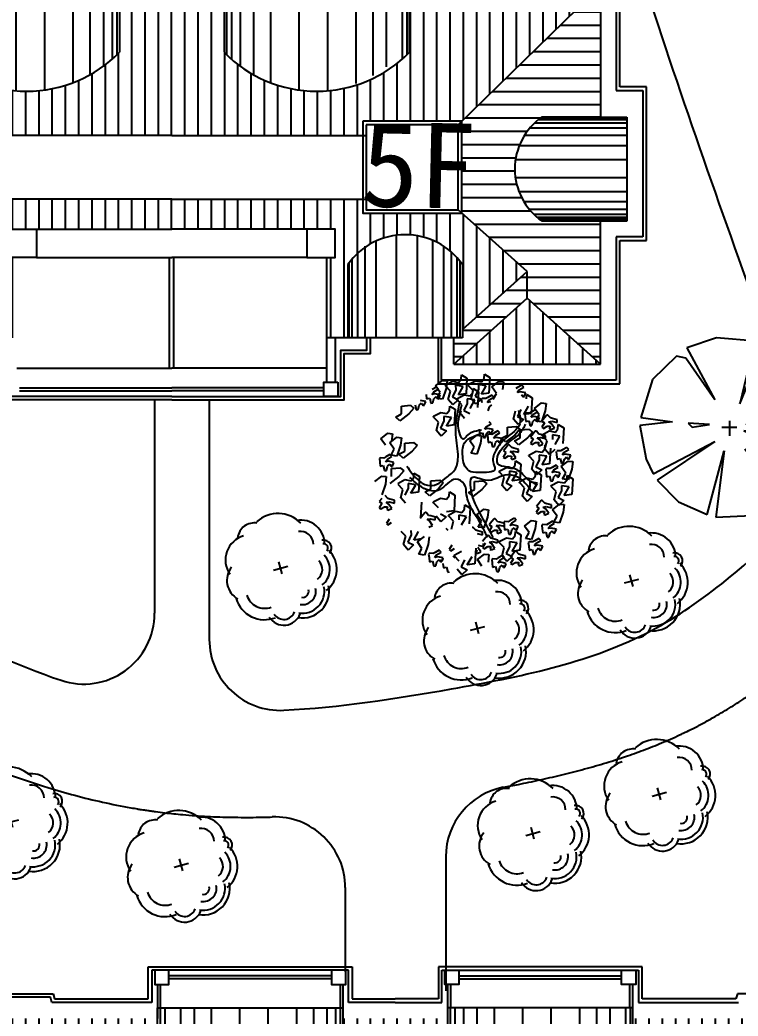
# Model space of a CAD drawing. Extents: x 225694 to 1397201, y -46174 to 794826.
# Drawn here: x 491085 to 511389, y 343608 to 371770 of the extents above; entities that cross this region are included whole.
import ezdxf
from ezdxf.enums import TextEntityAlignment as Align

# ---------------------------------------------------------------- set-up
doc = ezdxf.new("R2010")
doc.units = 0
doc.header["$LTSCALE"] = 0.5
doc.header["$MEASUREMENT"] = 0
for name, color, linetype in [('08-树', 73, 'Continuous'), ('KJ', 8, 'Continuous'), ('ZJ', 7, 'Continuous'), ('屋顶', 135, 'Continuous'), ('树', 124, 'Continuous'), ('路', 40, 'Continuous')]:
    doc.layers.add(name, color=color, linetype=linetype)
doc.styles.get("Standard").update_dxf_attribs({"font": 'rs.shx', "bigfont": 'hztxt.shx'})
doc.styles.add('等线体', font='')
doc.styles.get('等线体').set_extended_font_data('黑体')

# ---------------------------------------------------------------- blocks, each defined once
blk = doc.blocks.new('棕榈')
at = {"layer": '树', "color": 64, "linetype": 'Continuous'}
for p, q in [((-172, 1067), (-553, 940)), ((336, 1025), (-172, 1067)), ((-553, 940), (-196, 270)), ((360, 916), (336, 1025)), ((426, 996), (360, 916)), ((717, 842), (426, 996)), ((-688, 831), (-995, 530)), ((-566, 808), (-688, 831)), ((-196, 270), (-566, 808)), ((127, 220), (373, 813)), ((270, 808), (127, 220)), ((373, 813), (270, 808)), ((953, 551), (717, 842)), ((-995, 530), (-1146, 45)), ((715, 357), (953, 551)), ((1056, 402), (209, -50)), ((1170, 85), (1056, 402)), ((209, -50), (863, 371)), ((863, 371), (715, 357)), ((-1146, 45), (-738, -11)), ((0, -192), (0, 0)), ((1159, -278), (1170, 85)), ((-738, -11), (-1159, -58)), ((-1159, -58), (-1080, -495)), ((-537, -32), (-487, -82)), ((-265, -48), (-537, -32)), ((-487, -82), (-265, -48)), ((88, -84), (-103, -84)), ((177, -127), (611, -294)), ((625, -185), (177, -127)), ((611, -294), (625, -185)), ((-990, -683), (-193, -267)), ((-193, -267), (-937, -763)), ((633, -1004), (193, -363)), ((193, -363), (770, -961)), ((863, -297), (1159, -278)), ((1130, -424), (863, -297)), ((-1080, -495), (-990, -683)), ((-294, -1205), (-73, -388)), ((-73, -388), (-180, -1239)), ((1003, -707), (1130, -424)), ((-937, -763), (-662, -1041)), ((770, -961), (1003, -707)), ((627, -1072), (590, -1004)), ((590, -1004), (633, -1004)), ((-662, -1041), (-294, -1205)), ((275, -1218), (627, -1072)), ((-180, -1239), (275, -1218))]:
    blk.add_line(p, q, dxfattribs=at)
blk = doc.blocks.new('桂花')
at = {"layer": '08-树', "linetype": 'ByBlock'}
for p, q in [((0, 0), (-316, 0)), ((-149, -187), (-149, 195))]:
    blk.add_line(p, q, dxfattribs=at)
for centre, radius, start, end in [((-367, 1210), 204, 31.9374, 177.2865), ((-367, 1210), 110, 31.9374, 177.2865), ((79, 732), 688, 22.6842, 120.5814), ((-612, 656), 626, 75.2533, 173.8893), ((79, 732), 509, 22.6842, 120.5814), ((79, 732), 314, 22.6842, 120.5814), ((574, 395), 687, 335.0514, 87.0482), ((-743, 93), 815, 118.8409, 207.9925), ((-612, 656), 332, 75.2533, 173.8893), ((574, 395), 565, 335.0514, 87.0482), ((574, 395), 158, 335.0514, 87.0482), ((574, 395), 344, 335.0514, 87.0482), ((868, -183), 294, 286.7742, 55.2785), ((868, -183), 443, 286.7742, 55.2785), ((-1031, -465), 437, 155.3763, 247.6372), ((287, -545), 475, 271.8981, 6.291), ((287, -545), 769, 271.8981, 6.291), ((-552, -692), 652, 181.4394, 289.2262), ((-59, -897), 543, 216.0983, 316.3439)]:
    blk.add_arc(centre, radius, start, end, dxfattribs=at)
blk = doc.blocks.new('GUIHUA')
at = {"layer": '树', "linetype": 'ByBlock', "xscale": 1.0944, "yscale": 1.0944, "zscale": 1.0944}
blk.add_blockref('桂花', (169, -8), dxfattribs=at)
blk = doc.blocks.new('银杏')
at = {"layer": '树', "color": 60}
for p, q in [((-621, 2729), (-503, 2841)), ((-503, 2841), (-123, 2715)), ((64, 2824), (2, 2789)), ((104, 2693), (64, 2824)), ((222, 2835), (161, 2710)), ((305, 2774), (222, 2835)), ((352, 2733), (392, 2843)), ((392, 2843), (574, 2770)), ((-1267, 2458), (-1227, 2569)), ((-1227, 2569), (-1046, 2496)), ((-839, 2577), (-927, 2533)), ((-811, 2624), (-839, 2577)), ((-750, 2732), (-811, 2624)), ((-754, 2511), (-746, 2592)), ((-694, 2563), (-754, 2511)), ((-681, 2712), (-750, 2732)), ((-746, 2592), (-681, 2712)), ((-562, 2609), (-694, 2563)), ((-520, 2694), (-621, 2729)), ((-547, 2507), (-562, 2609)), ((-523, 2463), (-456, 2607)), ((-456, 2607), (-520, 2694)), ((-325, 2695), (-404, 2514)), ((-145, 2520), (-325, 2695)), ((2, 2789), (35, 2670)), ((48, 2617), (18, 2524)), ((35, 2670), (48, 2617)), ((155, 2630), (104, 2693)), ((161, 2710), (155, 2630)), ((236, 2721), (305, 2744)), ((275, 2651), (236, 2721)), ((371, 2597), (275, 2651)), ((305, 2744), (305, 2774)), ((442, 2524), (352, 2733)), ((365, 2548), (371, 2597)), ((633, 2591), (442, 2524)), ((574, 2770), (816, 2609)), ((756, 2473), (633, 2591)), ((701, 2616), (819, 2727)), ((802, 2581), (701, 2616)), ((816, 2609), (756, 2473)), ((866, 2494), (802, 2581)), ((819, 2727), (1199, 2602)), ((997, 2582), (918, 2401)), ((1177, 2407), (997, 2582)), ((1199, 2602), (1177, 2407)), ((-1177, 2249), (-1267, 2458)), ((-987, 2316), (-1177, 2249)), ((-1046, 2496), (-803, 2334)), ((-863, 2199), (-987, 2316)), ((-921, 2308), (-982, 2182)), ((-927, 2533), (-934, 2507)), ((-934, 2507), (-880, 2436)), ((-838, 2247), (-921, 2308)), ((-880, 2436), (-816, 2348)), ((-803, 2334), (-863, 2199)), ((-816, 2348), (-756, 2400)), ((-756, 2400), (-664, 2305)), ((-664, 2305), (-626, 2335)), ((-655, 2441), (-633, 2518)), ((-626, 2335), (-655, 2441)), ((-633, 2518), (-568, 2485)), ((-568, 2485), (-547, 2507)), ((-476, 2260), (-523, 2463)), ((-425, 2341), (-486, 2234)), ((-294, 2345), (-444, 2262)), ((-356, 2322), (-425, 2341)), ((-421, 2201), (-356, 2322)), ((-404, 2514), (-290, 2485)), ((-103, 2237), (-294, 2345)), ((66, 2316), (-103, 2237)), ((-88, 2380), (292, 2255)), ((-25, 2480), (66, 2316)), ((31, 2500), (120, 2488)), ((120, 2488), (227, 2471)), ((227, 2471), (232, 2551)), ((232, 2551), (365, 2548)), ((434, 2445), (372, 2410)), ((372, 2410), (405, 2291)), ((474, 2314), (434, 2445)), ((525, 2251), (474, 2314)), ((531, 2330), (525, 2251)), ((592, 2456), (531, 2330)), ((675, 2395), (592, 2456)), ((606, 2342), (675, 2364)), ((645, 2271), (606, 2342)), ((675, 2364), (675, 2395)), ((799, 2350), (866, 2494)), ((846, 2147), (799, 2350)), ((918, 2401), (1032, 2372)), ((1032, 2372), (1185, 2243)), ((1185, 2243), (1297, 2367)), ((1297, 2367), (1388, 2203)), ((1361, 2233), (1402, 2343)), ((1402, 2343), (1583, 2270)), ((-1622, 2132), (-1683, 2006)), ((-1539, 2071), (-1622, 2132)), ((-1574, 2147), (-1456, 2259)), ((-1473, 2112), (-1574, 2147)), ((-1539, 2040), (-1539, 2071)), ((-1456, 2259), (-1076, 2134)), ((-1098, 1938), (-1277, 2114)), ((-1078, 2297), (-1141, 2262)), ((-1141, 2262), (-1107, 2143)), ((-1094, 2089), (-1124, 1996)), ((-1107, 2143), (-1094, 2089)), ((-1076, 2134), (-1098, 1938)), ((-1039, 2166), (-1078, 2297)), ((-987, 2103), (-1039, 2166)), ((-982, 2182), (-987, 2103)), ((-906, 2194), (-837, 2216)), ((-867, 2123), (-906, 2194)), ((-772, 2069), (-867, 2123)), ((-837, 2216), (-838, 2247)), ((-777, 2020), (-772, 2069)), ((-601, 2142), (-609, 2116)), ((-609, 2116), (-555, 2045)), ((-514, 2186), (-601, 2142)), ((-486, 2234), (-514, 2186)), ((-444, 2262), (-476, 2260)), ((-429, 2120), (-421, 2201)), ((-369, 2172), (-429, 2120)), ((-237, 2218), (-369, 2172)), ((-330, 2050), (-308, 2127)), ((-300, 1944), (-330, 2050)), ((-308, 2127), (-243, 2094)), ((-243, 2094), (-222, 2116)), ((-222, 2116), (-237, 2218)), ((-105, 2233), (-206, 2268)), ((-108, 2002), (-41, 2146)), ((-41, 2146), (-105, 2233)), ((90, 2235), (11, 2053)), ((11, 2053), (125, 2025)), ((270, 2059), (90, 2235)), ((292, 2255), (270, 2059)), ((418, 2237), (388, 2144)), ((388, 2144), (401, 2121)), ((401, 2121), (489, 2109)), ((405, 2291), (418, 2237)), ((489, 2109), (597, 2092)), ((597, 2092), (602, 2171)), ((602, 2171), (735, 2169)), ((740, 2217), (645, 2271)), ((735, 2169), (740, 2217)), ((878, 2149), (846, 2147)), ((1028, 2232), (878, 2149)), ((1219, 2124), (1028, 2232)), ((1388, 2203), (1219, 2124)), ((1451, 2024), (1361, 2233)), ((1642, 2091), (1451, 2024)), ((1583, 2270), (1825, 2109)), ((1766, 1974), (1642, 2091)), ((1825, 2109), (1766, 1974)), ((-1608, 2018), (-1539, 2040)), ((-1242, 1904), (-1089, 1775)), ((-1124, 1996), (-1111, 1973)), ((-1111, 1973), (-1023, 1961)), ((-1089, 1775), (-978, 1898)), ((-1023, 1961), (-915, 1944)), ((-978, 1898), (-887, 1735)), ((-915, 1944), (-910, 2023)), ((-910, 2023), (-777, 2020)), ((-742, 1749), (-700, 1973)), ((-700, 1973), (-606, 2042)), ((-606, 2042), (-495, 1881)), ((-555, 2045), (-491, 1957)), ((-495, 1881), (-383, 1612)), ((-491, 1957), (-431, 2010)), ((-431, 2010), (-339, 1914)), ((-339, 1914), (-300, 1944)), ((-61, 1799), (-108, 2002)), ((-29, 1801), (-61, 1799)), ((121, 1885), (-29, 1801)), ((312, 1777), (121, 1885)), ((125, 2025), (278, 1896)), ((278, 1896), (390, 2019)), ((481, 1856), (312, 1777)), ((390, 2019), (481, 1856)), ((394, 1857), (512, 1969)), ((495, 1822), (394, 1857)), ((559, 1735), (495, 1822)), ((512, 1969), (892, 1844)), ((690, 1824), (611, 1642)), ((870, 1648), (690, 1824)), ((892, 1844), (870, 1648)), ((1151, 1827), (1144, 1802)), ((1144, 1802), (1198, 1731)), ((1238, 1872), (1151, 1827)), ((1267, 1919), (1238, 1872)), ((1327, 2027), (1267, 1919)), ((1323, 1806), (1332, 1887)), ((1383, 1858), (1323, 1806)), ((1396, 2007), (1327, 2027)), ((1332, 1887), (1396, 2007)), ((1515, 1904), (1383, 1858)), ((1423, 1736), (1445, 1813)), ((1445, 1813), (1510, 1780)), ((1510, 1780), (1531, 1802)), ((1531, 1802), (1515, 1904)), ((1799, 1979), (1737, 1944)), ((1737, 1944), (1770, 1825)), ((1770, 1825), (1783, 1772)), ((1839, 1848), (1799, 1979)), ((1890, 1785), (1839, 1848)), ((1896, 1865), (1890, 1785)), ((2010, 1806), (1971, 1876)), ((-1056, 1656), (-1247, 1764)), ((-887, 1735), (-1056, 1656)), ((-895, 1451), (-854, 1675)), ((-854, 1675), (-759, 1744)), ((-759, 1744), (-649, 1583)), ((-546, 1699), (-742, 1749)), ((-649, 1583), (-537, 1314)), ((-508, 1533), (-546, 1699)), ((-383, 1612), (-508, 1533)), ((-267, 1578), (-328, 1471)), ((-199, 1559), (-267, 1578)), ((-263, 1438), (-199, 1559)), ((-4, 1424), (114, 1536)), ((114, 1536), (495, 1411)), ((492, 1591), (559, 1735)), ((539, 1388), (492, 1591)), ((611, 1642), (725, 1614)), ((725, 1614), (879, 1485)), ((879, 1485), (990, 1608)), ((990, 1608), (1081, 1444)), ((1198, 1731), (1262, 1643)), ((1262, 1643), (1322, 1695)), ((1322, 1695), (1413, 1600)), ((1413, 1600), (1452, 1630)), ((1452, 1630), (1423, 1736)), ((1584, 1431), (1625, 1541)), ((1625, 1541), (1806, 1469)), ((1783, 1772), (1753, 1679)), ((1753, 1679), (1766, 1655)), ((1766, 1655), (1855, 1643)), ((1855, 1643), (1962, 1626)), ((1962, 1626), (1967, 1706)), ((-699, 1401), (-895, 1451)), ((-661, 1235), (-699, 1401)), ((-537, 1314), (-661, 1235)), ((-444, 1379), (-451, 1353)), ((-451, 1353), (-397, 1282)), ((-357, 1423), (-444, 1379)), ((-397, 1282), (-333, 1194)), ((-328, 1471), (-357, 1423)), ((-271, 1357), (-263, 1438)), ((-212, 1409), (-271, 1357)), ((-80, 1455), (-212, 1409)), ((-172, 1287), (-150, 1364)), ((-143, 1181), (-172, 1287)), ((-150, 1364), (-85, 1332)), ((-85, 1332), (-64, 1353)), ((-64, 1353), (-80, 1455)), ((98, 1389), (-4, 1424)), ((95, 1158), (162, 1302)), ((162, 1302), (98, 1389)), ((293, 1390), (214, 1209)), ((472, 1215), (293, 1390)), ((495, 1411), (472, 1215)), ((571, 1390), (539, 1388)), ((721, 1474), (571, 1390)), ((912, 1366), (721, 1474)), ((1081, 1444), (912, 1366)), ((1674, 1222), (1584, 1431)), ((1865, 1289), (1674, 1222)), ((1806, 1469), (2048, 1307)), ((1989, 1172), (1865, 1289)), ((2048, 1307), (1989, 1172)), ((2135, 1527), (2072, 1493)), ((2072, 1493), (2106, 1374)), ((2119, 1320), (2089, 1227)), ((2106, 1374), (2119, 1320)), ((2175, 1397), (2135, 1527)), ((2226, 1333), (2175, 1397)), ((-1088, 1069), (-1150, 1034)), ((-1048, 938), (-1088, 1069)), ((-930, 1080), (-991, 954)), ((-847, 1019), (-930, 1080)), ((-803, 1227), (-866, 1192)), ((-866, 1192), (-833, 1073)), ((-833, 1073), (-819, 1019)), ((-764, 1096), (-803, 1227)), ((-712, 1033), (-764, 1096)), ((-707, 1112), (-712, 1033)), ((-646, 1238), (-707, 1112)), ((-563, 1177), (-646, 1238)), ((-631, 1124), (-563, 1146)), ((-592, 1053), (-631, 1124)), ((-497, 999), (-592, 1053)), ((-563, 1146), (-563, 1177)), ((-333, 1194), (-273, 1247)), ((-273, 1247), (-181, 1151)), ((-181, 1151), (-143, 1181)), ((142, 955), (95, 1158)), ((324, 1041), (173, 957)), ((214, 1209), (328, 1180)), ((514, 933), (324, 1041)), ((328, 1180), (481, 1052)), ((481, 1052), (593, 1175)), ((593, 1175), (684, 1011)), ((1472, 1054), (1409, 1019)), ((1511, 923), (1472, 1054)), ((1629, 1065), (1568, 939)), ((1712, 1004), (1629, 1065)), ((1743, 958), (1861, 1070)), ((2089, 1227), (2102, 1203)), ((2102, 1203), (2190, 1191)), ((2190, 1191), (2298, 1175)), ((2298, 1175), (2303, 1254)), ((-997, 875), (-1048, 938)), ((-991, 954), (-997, 875)), ((-925, 716), (-920, 796)), ((-920, 796), (-787, 793)), ((-916, 966), (-847, 989)), ((-877, 895), (-916, 966)), ((-782, 841), (-877, 895)), ((-819, 1019), (-849, 926)), ((-849, 926), (-837, 903)), ((-847, 989), (-847, 1019)), ((-837, 903), (-748, 891)), ((-787, 793), (-782, 841)), ((-748, 891), (-641, 874)), ((-641, 874), (-635, 953)), ((-635, 953), (-503, 951)), ((-503, 951), (-497, 999)), ((173, 957), (142, 955)), ((684, 1011), (514, 933)), ((1409, 1019), (1442, 900)), ((1456, 846), (1425, 753)), ((1442, 900), (1456, 846)), ((1563, 860), (1511, 923)), ((1568, 939), (1563, 860)), ((1634, 701), (1639, 781)), ((1639, 781), (1772, 778)), ((1643, 951), (1712, 974)), ((1682, 880), (1643, 951)), ((1778, 826), (1682, 880)), ((1712, 974), (1712, 1004)), ((1844, 923), (1743, 958)), ((1772, 778), (1778, 826)), ((1909, 836), (1844, 923)), ((-895, 637), (-854, 748)), ((-805, 428), (-895, 637)), ((-854, 748), (-673, 675)), ((-673, 675), (-430, 513)), ((-430, 513), (-490, 378)), ((278, 496), (373, 566)), ((373, 566), (483, 404)), ((1298, 538), (1291, 513)), ((1385, 583), (1298, 538)), ((1414, 630), (1385, 583)), ((1474, 738), (1414, 630)), ((1425, 753), (1438, 730)), ((1438, 730), (1527, 718)), ((1543, 718), (1474, 738)), ((1479, 598), (1543, 718)), ((1527, 718), (1634, 701)), ((-614, 495), (-805, 428)), ((-490, 378), (-614, 495)), ((237, 272), (278, 496)), ((433, 222), (237, 272)), ((483, 404), (596, 135)), ((986, 324), (1026, 434)), ((471, 56), (433, 222)), ((596, 135), (471, 56))]:
    blk.add_line(p, q, dxfattribs=at)
at = {"layer": '树'}
for p, q in [((-1779, 2121), (-1842, 2086)), ((-1842, 2086), (-1809, 1967)), ((-1740, 1990), (-1779, 2121)), ((-1809, 1967), (-1796, 1913)), ((-1688, 1927), (-1740, 1990)), ((-1683, 2006), (-1688, 1927)), ((1957, 1990), (1896, 1865)), ((2040, 1929), (1957, 1990)), ((1971, 1876), (2040, 1899)), ((2105, 1752), (2010, 1806)), ((2040, 1899), (2040, 1929)), ((-2083, 1544), (-2043, 1655)), ((-1993, 1335), (-2083, 1544)), ((-2043, 1655), (-1862, 1582)), ((1967, 1706), (2100, 1703)), ((2100, 1703), (2105, 1752)), ((2292, 1538), (2231, 1413)), ((2375, 1477), (2292, 1538)), ((-2357, 1231), (-2239, 1343)), ((-2239, 1343), (-1859, 1218)), ((-1803, 1402), (-1993, 1335)), ((-1679, 1285), (-1803, 1402)), ((-1728, 1313), (-1791, 1278)), ((-1688, 1182), (-1728, 1313)), ((2231, 1413), (2226, 1333)), ((2307, 1424), (2376, 1447)), ((2346, 1354), (2307, 1424)), ((2441, 1300), (2346, 1354)), ((2376, 1447), (2375, 1477)), ((2436, 1251), (2441, 1300)), ((-2256, 1196), (-2357, 1231)), ((-2259, 965), (-2192, 1109)), ((-2192, 1109), (-2256, 1196)), ((-2061, 1197), (-2140, 1016)), ((-1881, 1022), (-2061, 1197)), ((-1859, 1218), (-1881, 1022)), ((-1791, 1278), (-1757, 1159)), ((-1744, 1105), (-1774, 1012)), ((-1757, 1159), (-1744, 1105)), ((-1637, 1119), (-1688, 1182)), ((-1632, 1198), (-1637, 1119)), ((-1517, 1139), (-1556, 1210)), ((-1422, 1085), (-1517, 1139)), ((1861, 1070), (2241, 945)), ((2303, 1254), (2436, 1251)), ((2418, 1049), (2357, 941)), ((2487, 1029), (2418, 1049)), ((2422, 909), (2487, 1029)), ((-2494, 659), (-2376, 771)), ((-2376, 771), (-1995, 646)), ((-2212, 762), (-2259, 965)), ((-2030, 848), (-2180, 764)), ((-2140, 1016), (-2026, 987)), ((-2080, 857), (-1962, 968)), ((-1979, 821), (-2080, 857)), ((-1839, 740), (-2030, 848)), ((-2026, 987), (-1873, 859)), ((-1915, 735), (-1979, 821)), ((-1962, 968), (-1582, 843)), ((-1873, 859), (-1761, 982)), ((-1784, 823), (-1863, 641)), ((-1670, 818), (-1839, 740)), ((-1604, 647), (-1784, 823)), ((-1774, 1012), (-1761, 989)), ((-1761, 989), (-1673, 977)), ((-1761, 982), (-1670, 818)), ((1841, 692), (1909, 836)), ((2040, 924), (1960, 743)), ((2219, 749), (2040, 924)), ((2241, 945), (2219, 749)), ((2242, 849), (2234, 823)), ((2234, 823), (2288, 752)), ((2329, 894), (2242, 849)), ((2357, 941), (2329, 894)), ((2414, 827), (2422, 909)), ((2474, 880), (2414, 827)), ((2606, 925), (2474, 880)), ((2513, 757), (2535, 834)), ((2535, 834), (2600, 802)), ((2600, 802), (2621, 824)), ((2621, 824), (2606, 925)), ((-2392, 624), (-2494, 659)), ((-2328, 537), (-2392, 624)), ((-2197, 626), (-2276, 444)), ((-2180, 764), (-2212, 762)), ((-2018, 450), (-2197, 626)), ((-1995, 646), (-2018, 450)), ((-1982, 590), (-1915, 735)), ((-1935, 388), (-1982, 590)), ((-1863, 641), (-1749, 613)), ((-1749, 613), (-1596, 484)), ((-1596, 484), (-1484, 607)), ((-1032, 733), (-925, 716)), ((1291, 513), (1345, 441)), ((1471, 517), (1479, 598)), ((1530, 569), (1471, 517)), ((1662, 614), (1530, 569)), ((1570, 446), (1592, 524)), ((1592, 524), (1657, 491)), ((1657, 491), (1678, 513)), ((1678, 513), (1662, 614)), ((1888, 489), (1841, 692)), ((2070, 575), (1920, 491)), ((1960, 743), (2075, 715)), ((2261, 467), (2070, 575)), ((2075, 715), (2228, 586)), ((2228, 586), (2339, 709)), ((2430, 545), (2261, 467)), ((2288, 752), (2352, 665)), ((2339, 709), (2430, 545)), ((2352, 665), (2412, 717)), ((2412, 717), (2504, 621)), ((2475, 519), (2414, 394)), ((2558, 458), (2475, 519)), ((2504, 621), (2542, 652)), ((2542, 652), (2513, 757)), ((-2276, 444), (-2162, 416)), ((-1976, 168), (-2166, 276)), ((-2162, 416), (-2009, 287)), ((-2009, 287), (-1897, 410)), ((-1903, 390), (-1935, 388)), ((-1753, 473), (-1903, 390)), ((-1897, 410), (-1806, 246)), ((-1801, 161), (-1683, 273)), ((-1562, 365), (-1753, 473)), ((-1683, 273), (-1302, 148)), ((-1393, 444), (-1562, 365)), ((1075, 115), (986, 324)), ((1026, 434), (1207, 361)), ((1207, 361), (1450, 200)), ((1345, 441), (1409, 354)), ((1409, 354), (1469, 406)), ((1469, 406), (1560, 310)), ((1560, 310), (1599, 341)), ((1599, 341), (1570, 446)), ((1663, 263), (1656, 237)), ((1751, 307), (1663, 263)), ((1779, 354), (1751, 307)), ((1840, 462), (1779, 354)), ((1836, 241), (1844, 322)), ((1896, 293), (1836, 241)), ((1909, 442), (1840, 462)), ((1844, 322), (1909, 442)), ((1920, 491), (1888, 489)), ((2028, 339), (1896, 293)), ((2043, 237), (2028, 339)), ((2318, 508), (2255, 474)), ((2255, 474), (2288, 355)), ((2302, 301), (2271, 208)), ((2288, 355), (2302, 301)), ((2357, 378), (2318, 508)), ((2409, 314), (2357, 378)), ((2414, 394), (2409, 314)), ((2490, 405), (2558, 428)), ((2529, 335), (2490, 405)), ((2624, 281), (2529, 335)), ((2558, 428), (2558, 458)), ((2618, 232), (2624, 281)), ((-1806, 246), (-1976, 168)), ((-1700, 126), (-1801, 161)), ((-1703, -105), (-1635, 39)), ((-1635, 39), (-1700, 126)), ((-1504, 128), (-1584, -54)), ((-1325, -48), (-1504, 128)), ((-1302, 148), (-1325, -48)), ((1266, 182), (1075, 115)), ((1390, 65), (1266, 182)), ((1450, 200), (1390, 65)), ((1481, 30), (1453, -18)), ((1542, 137), (1481, 30)), ((1611, 118), (1542, 137)), ((1546, -3), (1611, 118)), ((1656, 237), (1710, 166)), ((1710, 166), (1774, 78)), ((1834, 130), (1926, 35)), ((1904, 68), (1835, 87)), ((1839, -53), (1904, 68)), ((1926, 35), (1964, 65)), ((1935, 171), (1957, 248)), ((1964, 65), (1935, 171)), ((1957, 248), (2022, 215)), ((2022, 215), (2043, 237)), ((2100, 39), (2141, 149)), ((2190, -170), (2100, 39)), ((2141, 149), (2322, 76)), ((2271, 208), (2284, 184)), ((2284, 184), (2373, 173)), ((2373, 173), (2480, 156)), ((2480, 156), (2486, 235)), ((2486, 235), (2618, 232)), ((-2057, -91), (-2057, -60)), ((-1655, -308), (-1703, -105)), ((-1474, -222), (-1624, -306)), ((-1584, -54), (-1469, -82)), ((-1283, -330), (-1474, -222)), ((-1469, -82), (-1316, -211)), ((-1316, -211), (-1204, -88)), ((-1114, -251), (-1283, -330)), ((-1204, -88), (-1114, -251)), ((749, -124), (867, -13)), ((851, -160), (749, -124)), ((848, -391), (915, -246)), ((915, -246), (851, -160)), ((867, -13), (1248, -138)), ((1046, -158), (967, -340)), ((1225, -334), (1046, -158)), ((1365, -62), (1358, -88)), ((1453, -18), (1365, -62)), ((2023, -36), (1891, -81)), ((1896, -135), (2277, -260)), ((1953, -127), (2017, -159)), ((2017, -159), (2039, -138)), ((2039, -138), (2023, -36)), ((2381, -103), (2190, -170)), ((-1624, -306), (-1655, -308)), ((325, -413), (443, -302)), ((426, -448), (325, -413)), ((490, -535), (426, -448)), ((443, -302), (823, -427)), ((823, -427), (801, -622)), ((895, -593), (848, -391)), ((1077, -508), (926, -591)), ((967, -340), (1081, -368)), ((1267, -616), (1077, -508)), ((2254, -456), (2075, -280)), ((2110, -490), (2263, -619)), ((2277, -260), (2254, -456)), ((2263, -619), (2375, -496)), ((2375, -496), (2466, -659)), ((423, -679), (490, -535)), ((809, -786), (921, -662)), ((926, -591), (895, -593)), ((921, -662), (1012, -826)), ((1277, -702), (1214, -737)), ((1662, -709), (1754, -805)), ((1792, -774), (1763, -669)), ((1924, -715), (1877, -513)), ((1955, -713), (1924, -715)), ((2004, -715), (1942, -750)), ((2106, -630), (1955, -713)), ((2466, -659), (2296, -738)), ((-1177, -1203), (-1135, -979)), ((-1135, -979), (-1041, -910)), ((-1041, -910), (-930, -1071)), ((652, -797), (502, -880)), ((860, -932), (799, -1040)), ((1012, -826), (843, -905)), ((928, -952), (860, -932)), ((864, -1072), (928, -952)), ((1762, -1019), (1700, -1054)), ((1754, -805), (1792, -774)), ((1802, -1150), (1762, -1019)), ((1920, -1008), (1859, -1134)), ((2003, -1069), (1920, -1008)), ((1958, -1015), (1971, -1039)), ((2167, -1068), (2172, -988)), ((2172, -988), (2305, -991)), ((2305, -991), (2311, -942)), ((770, -1087), (683, -1132)), ((799, -1040), (770, -1087)), ((856, -1153), (864, -1072)), ((915, -1101), (856, -1153)), ((1047, -1055), (915, -1101)), ((1063, -1157), (1047, -1055)), ((1305, -1218), (1486, -1291)), ((1700, -1054), (1733, -1173)), ((1746, -1227), (1716, -1320)), ((1733, -1173), (1746, -1227)), ((1853, -1213), (1802, -1150)), ((1859, -1134), (1853, -1213)), ((1934, -1122), (2003, -1100)), ((1973, -1193), (1934, -1122)), ((2068, -1247), (1973, -1193)), ((2003, -1100), (2003, -1069)), ((2060, -1051), (2167, -1068)), ((2063, -1295), (2068, -1247)), ((1354, -1538), (1264, -1328)), ((1930, -1293), (2063, -1295)), ((1025, -1624), (1139, -1652))]:
    blk.add_line(p, q, dxfattribs=at)
at = {"layer": '树', "color": 76}
for p, q in [((-2395, 393), (-2328, 537)), ((-2481, 154), (-2441, 265)), ((-2441, 265), (-2260, 192)), ((-2348, 190), (-2395, 393)), ((-2166, 276), (-2316, 192)), ((-2391, -55), (-2481, 154)), ((-2201, 12), (-2391, -55)), ((-2316, 192), (-2348, 190)), ((-2260, 192), (-2017, 30)), ((-2077, -105), (-2201, 12)), ((-2140, 1), (-2201, -125)), ((-2057, -60), (-2140, 1)), ((-2017, 30), (-2077, -105)), ((-2298, -10), (-2360, -45)), ((-2360, -45), (-2327, -164)), ((-2258, -141), (-2298, -10)), ((-2207, -204), (-2258, -141)), ((-2201, -125), (-2207, -204)), ((-2126, -113), (-2057, -91)), ((-2087, -184), (-2126, -113)), ((-1992, -238), (-2087, -184)), ((-1997, -286), (-1992, -238)), ((-2243, -346), (-2135, -363)), ((-2135, -363), (-2130, -284)), ((-2073, -405), (-2134, -530)), ((-2130, -284), (-1997, -286)), ((-1990, -466), (-2073, -405)), ((-2059, -519), (-1990, -496)), ((-1990, -496), (-1990, -466)), ((-29, -578), (65, -509)), ((65, -509), (176, -670)), ((-2079, -811), (-1984, -742)), ((-2063, -689), (-1930, -692)), ((-2020, -589), (-2059, -519)), ((-1924, -643), (-2020, -589)), ((-1984, -742), (-1874, -903)), ((-1930, -692), (-1924, -643)), ((-71, -802), (-29, -578)), ((176, -670), (288, -939)), ((470, -882), (423, -679)), ((-2120, -1035), (-2079, -811)), ((-1874, -903), (-1761, -1172)), ((125, -852), (-71, -802)), ((163, -1018), (125, -852)), ((288, -939), (163, -1018)), ((502, -880), (470, -882)), ((-1924, -1086), (-2120, -1035)), ((-1886, -1252), (-1924, -1086)), ((-1761, -1172), (-1886, -1252)), ((-1376, -1358), (-1336, -1248)), ((-1336, -1248), (-1155, -1321)), ((-981, -1253), (-1177, -1203)), ((-943, -1419), (-981, -1253)), ((-930, -1071), (-818, -1340)), ((-371, -1171), (-253, -1060)), ((-269, -1206), (-371, -1171)), ((-205, -1293), (-269, -1206)), ((-253, -1060), (128, -1185)), ((-74, -1205), (-153, -1386)), ((105, -1380), (-74, -1205)), ((128, -1185), (105, -1380)), ((397, -1177), (778, -1302)), ((683, -1132), (676, -1157)), ((676, -1157), (730, -1228)), ((730, -1228), (794, -1316)), ((-1534, -1552), (-1494, -1442)), ((-1494, -1442), (-1313, -1515)), ((-1286, -1568), (-1376, -1358)), ((-1096, -1501), (-1286, -1568)), ((-1155, -1321), (-912, -1483)), ((-972, -1618), (-1096, -1501)), ((-912, -1483), (-972, -1618)), ((-818, -1340), (-943, -1419)), ((-635, -1700), (-594, -1476)), ((-594, -1476), (-499, -1407)), ((-499, -1407), (-389, -1568)), ((-272, -1437), (-205, -1293)), ((-225, -1640), (-272, -1437)), ((-153, -1386), (-39, -1415)), ((-39, -1415), (114, -1544)), ((1284, -1618), (1105, -1443)), ((1306, -1422), (1284, -1618)), ((1545, -1471), (1354, -1538)), ((1486, -1291), (1729, -1453)), ((1669, -1588), (1545, -1471)), ((1729, -1453), (1669, -1588)), ((1716, -1320), (1729, -1343)), ((1729, -1343), (1818, -1355)), ((1818, -1355), (1925, -1372)), ((1925, -1372), (1930, -1293)), ((-1444, -1762), (-1534, -1552)), ((-1254, -1695), (-1444, -1762)), ((-931, -1608), (-994, -1643)), ((-994, -1643), (-961, -1762)), ((-961, -1762), (-947, -1815)), ((-892, -1739), (-931, -1608)), ((-840, -1802), (-892, -1739)), ((-835, -1722), (-840, -1802)), ((-774, -1597), (-835, -1722)), ((-691, -1658), (-774, -1597)), ((-759, -1711), (-691, -1688)), ((-720, -1781), (-759, -1711)), ((-625, -1835), (-720, -1781)), ((-691, -1688), (-691, -1658)), ((-439, -1750), (-635, -1700)), ((-389, -1568), (-277, -1837)), ((-43, -1555), (-194, -1638)), ((147, -1663), (-43, -1555)), ((317, -1584), (147, -1663)), ((1139, -1652), (1293, -1781)), ((1293, -1781), (1404, -1658)), ((1404, -1658), (1495, -1822)), ((-947, -1815), (-978, -1908)), ((-978, -1908), (-965, -1932)), ((-965, -1932), (-876, -1944)), ((-876, -1944), (-769, -1961)), ((-769, -1961), (-763, -1881)), ((-763, -1881), (-631, -1884)), ((-631, -1884), (-625, -1835)), ((-515, -1988), (-475, -1878)), ((-425, -2197), (-515, -1988)), ((-475, -1878), (-293, -1951)), ((-293, -1951), (-51, -2112)), ((79, -1990), (-8, -2035)), ((108, -1943), (79, -1990)), ((168, -1835), (108, -1943)), ((164, -2056), (173, -1975)), ((224, -2004), (164, -2056)), ((237, -1855), (168, -1835)), ((173, -1975), (237, -1855)), ((356, -1958), (224, -2004)), ((372, -2060), (356, -1958)), ((1135, -1792), (985, -1876)), ((1326, -1900), (1135, -1792)), ((1495, -1822), (1326, -1900)), ((39, -2131), (103, -2219)), ((103, -2219), (162, -2167)), ((162, -2167), (254, -2263)), ((254, -2263), (293, -2232)), ((263, -2126), (286, -2049)), ((293, -2232), (263, -2126)), ((286, -2049), (350, -2082)), ((350, -2082), (372, -2060)), ((603, -2092), (695, -2188)), ((695, -2188), (733, -2158)), ((733, -2158), (704, -2052))]:
    blk.add_line(p, q, dxfattribs=at)
at = {"layer": '树', "color": 36, "linetype": 'Continuous'}
for points, knots in [([(-1232, 1836), (-1106, 1834), (-795, 1830), (-672, 1340), (-429, 1030), (-183, 833), (193, 920), (39, 471), (-14, 226), (-256, 101), (-497, 150), (-880, 265), (-896, 547), (-908, 755)], [0, 0, 0, 0, 344.006792, 854.778332, 1261.454442, 1563.349745, 1749.920345, 2178.552796, 2428.387806, 2535.812858, 2945.81414, 3136.734295, 3671.676796, 3671.676796, 3671.676796, 3671.676796]), ([(1747, 369), (1545, 320), (1081, 208), (611, 84), (-11, 210), (434, 640), (169, 1079), (477, 1476), (706, 1574), (833, 1629)], [0, 0, 0, 0, 612.426602, 1400.624643, 1667.264022, 2013.862052, 2622.142616, 2952.458879, 3368.715072, 3368.715072, 3368.715072, 3368.715072]), ([(-988, 788), (-999, 701), (-1017, 559), (-972, 397), (-838, 254), (-1155, 212), (-1368, 253), (-1547, 372), (-1609, 412)], [0, 0, 0, 0, 253.476309, 416.933891, 537.865082, 674.806361, 1085.935509, 1302.568782, 1302.568782, 1302.568782, 1302.568782]), ([(-597, -1300), (-458, -1251), (-226, -1169), (37, -947), (81, -663), (-50, -419), (-146, -112), (-550, 86), (-1157, 88), (-1598, 317), (-1863, 456)], [0, 0, 0, 0, 444.941016, 738.226411, 977.38917, 1235.861111, 1558.613694, 1901.923017, 2485.057294, 3364.07932, 3364.07932, 3364.07932, 3364.07932]), ([(1706, 223), (1626, 211), (1372, 174), (990, 35), (571, -45), (236, 60), (-80, -245), (366, -658), (33, -1108), (-204, -1248), (-291, -1299)], [0, 0, 0, 0, 242.089077, 766.469692, 1217.889039, 1501.20257, 1752.063956, 2258.031919, 2790.693022, 3100.692203, 3100.692203, 3100.692203, 3100.692203])]:
    blk.add_open_spline(points, degree=3, knots=knots, dxfattribs=at)
at = {"layer": '树', "color": 60, "linetype": 'Continuous'}
blk.add_open_spline([(735, 1805), (654, 1716), (527, 1577), (229, 1460), (107, 1223), (-20, 901), (-514, 1134), (-522, 1619), (-782, 1860), (-851, 1924)], degree=3, knots=[0, 0, 0, 0, 358.309745, 559.724306, 920.068021, 1160.301928, 1416.92524, 2182.832789, 2459.824468, 2459.824468, 2459.824468, 2459.824468], dxfattribs=at)
at = {"layer": '树', "color": 60, "width": 0.8, "flags": 9}
for tag, p in [('YSIZE', (6, 269)), ('XSIZE', (17, 276))]:
    blk.add_attdef(tag, p, '', height=1.04, rotation=299.0215, dxfattribs=at)
blk = doc.blocks.new('EZHANGQIU')
at = {"layer": '树', "color": 0, "xscale": 1.1016, "yscale": 1.1016, "zscale": 1.1016}
blk.add_blockref('银杏', (-203, -426), dxfattribs=at)
blk = doc.blocks.new('2w')
at = {"layer": 'KJ'}
h = blk.add_hatch(dxfattribs=at)
h.set_pattern_fill('ANSI31', color=256, scale=3000, angle=45, style=0)
h.paths.add_polyline_path([(1044197, 359183), (1044197, 357113), (1044797, 357113), (1044797, 359383), (1044557, 359383), (1044557, 360183), (1045357, 360183), (1049177, 360183), (1052997, 360183), (1053797, 360183), (1053797, 359383), (1053557, 359383), (1053557, 357113), (1054157, 357113), (1054157, 359183, -0.520128), (1057397, 359183), (1057397, 357347), (1059227, 358981), (1057388, 360633), (1054577, 360633), (1054577, 361033), (1049177, 361033), (1043777, 361033), (1043777, 360633), (1040966, 360633), (1039127, 358981), (1040957, 357347), (1040957, 359183, -0.520128)])
h.paths.add_polyline_path([(1042457, 365183), (1042457, 367053), (1037057, 367053), (1040975, 363233), (1043777, 363233), (1043777, 362833), (1049177, 362833), (1054577, 362833), (1054577, 363233), (1057380, 363233), (1061297, 367053), (1055897, 367053), (1055897, 365183, -0.419621), (1050657, 365183), (1050657, 367053), (1049177, 367053), (1047697, 367053), (1047697, 365183, -0.419621)])
h = blk.add_hatch(dxfattribs=at)
h.set_pattern_fill('ANSI31', color=256, scale=3000, angle=135, style=0)
h.paths.add_polyline_path([(1040977, 363230), (1037057, 367053), (1037057, 363353), (1038707, 363353, -0.52381), (1038707, 360413), (1037057, 360413), (1037057, 356363), (1039127, 358231), (1039127, 358981), (1040977, 360643)])
h.paths.add_polyline_path([(1039127, 358981), (1039127, 358231), (1041197, 356363), (1041197, 357113), (1040957, 357113), (1040957, 357347)])
h.paths.add_polyline_path([(1057397, 357347), (1057397, 357113), (1057157, 357113), (1057157, 356363), (1059227, 358231), (1059227, 358981)])
h.paths.add_polyline_path([(1061297, 360413), (1059647, 360413, -0.52381), (1059647, 363353), (1061297, 363353), (1061297, 367053), (1057377, 363230), (1057377, 360643), (1059227, 358981), (1059227, 358231), (1061297, 356363)])
h = blk.add_hatch(dxfattribs=at)
h.set_pattern_fill('ANSI31', color=256, scale=3000, angle=45, style=0)
h.paths.add_polyline_path([(1041197, 356363), (1039127, 358231), (1037057, 356363)])
h.paths.add_polyline_path([(1061297, 356363), (1059227, 358231), (1057157, 356363)])
for p, q in [((1042530, 367353), (1042530, 365107)), ((1042663, 367353), (1042663, 364979)), ((1043110, 367353), (1043110, 364775)), ((1043489, 367353), (1043489, 364526)), ((1043971, 367353), (1043971, 364302)), ((1044774, 367353), (1044774, 364110)), ((1045580, 367353), (1045580, 364110)), ((1046383, 367353), (1046383, 364302)), ((1046865, 367353), (1046865, 364526)), ((1047244, 367353), (1047244, 364775)), ((1047491, 367353), (1047491, 364979)), ((1047624, 367353), (1047624, 365107)), ((1050730, 367353), (1050730, 365107)), ((1050863, 367353), (1050863, 364979)), ((1051110, 367353), (1051110, 364775)), ((1051489, 367353), (1051489, 364526)), ((1051971, 367353), (1051971, 364302)), ((1052774, 367353), (1052774, 364110)), ((1053580, 367353), (1053580, 364110)), ((1054383, 367353), (1054383, 364302)), ((1054865, 367353), (1054865, 364526)), ((1055244, 367353), (1055244, 364775)), ((1055691, 367353), (1055691, 364979)), ((1055824, 367353), (1055824, 365107)), ((1059608, 363325), (1062047, 363325)), ((1059310, 363049), (1062047, 363049)), ((1059447, 363191), (1062047, 363191)), ((1059550, 363281), (1062047, 363281)), ((1059152, 362835), (1062047, 362835)), ((1059006, 362550), (1062047, 362550)), ((1058898, 362156), (1062047, 362156)), ((1058893, 361644), (1062047, 361644)), ((1058993, 361249), (1062047, 361249)), ((1059131, 360964), (1062047, 360964)), ((1059281, 360751), (1062047, 360751)), ((1059411, 360608), (1062047, 360608)), ((1059509, 360519), (1062047, 360519)), ((1059564, 360474), (1062047, 360474)), ((1055529, 357113), (1055529, 359991)), ((1056125, 357113), (1056125, 359999)), ((1054649, 357113), (1054649, 359701)), ((1054959, 357113), (1054959, 359848)), ((1056558, 357113), (1056558, 359865)), ((1056875, 357113), (1056875, 359691)), ((1054435, 357113), (1054435, 359526)), ((1057088, 357113), (1057088, 359527)), ((1057248, 357113), (1057248, 359369)), ((1054194, 357113), (1054194, 359239)), ((1054276, 357113), (1054276, 359350)), ((1057330, 357113), (1057330, 359273))]:
    blk.add_line(p, q, dxfattribs=at)
at = {"layer": '屋顶'}
for p, q in [((1042197, 368513), (1047957, 368513)), ((1042197, 367603), (1042197, 368513)), ((1047857, 368413), (1042297, 368413)), ((1042297, 368413), (1042297, 367503)), ((1047857, 367503), (1047857, 368413)), ((1047957, 368513), (1047957, 367603)), ((1050397, 368513), (1050397, 367603)), ((1056157, 368513), (1050397, 368513)), ((1050497, 367503), (1050497, 368413)), ((1050497, 368413), (1056057, 368413)), ((1056057, 368413), (1056057, 367503)), ((1056157, 367603), (1056157, 368513)), ((1047377, 368253), (1042777, 368253)), ((1047377, 368173), (1042777, 368173)), ((1050977, 368253), (1055577, 368253)), ((1050977, 368173), (1055577, 368173)), ((1042461, 367053), (1042461, 368013)), ((1042541, 367353), (1042541, 368013)), ((1047617, 368013), (1047617, 367353)), ((1047697, 368013), (1047697, 367053)), ((1050657, 368013), (1050657, 367053)), ((1050737, 368013), (1050737, 367353)), ((1055813, 367353), (1055813, 368013)), ((1055893, 367053), (1055893, 368013)), ((1037853, 367753), (1039502, 367753)), ((1039427, 367653), (1037927, 367653)), ((1039472, 367503), (1039427, 367653)), ((1039502, 367753), (1039547, 367603)), ((1039547, 367603), (1042197, 367603)), ((1047957, 367603), (1049177, 367603)), ((1050397, 367603), (1049177, 367603)), ((1058808, 367603), (1056157, 367603)), ((1058853, 367753), (1058808, 367603)), ((1060502, 367753), (1058853, 367753)), ((1061847, 364203), (1061847, 367603)), ((1042297, 367503), (1039472, 367503)), ((1042067, 367503), (1039472, 367503)), ((1049177, 367503), (1047857, 367503)), ((1049177, 367503), (1050497, 367503)), ((1056057, 367503), (1058882, 367503)), ((1056288, 367503), (1058882, 367503)), ((1061747, 367503), (1061747, 364103)), ((1061297, 367053), (1057277, 363133)), ((1061297, 367053), (1061297, 363353)), ((1062597, 364203), (1061847, 364203)), ((1062597, 359863), (1062597, 364203)), ((1061747, 364103), (1062497, 364103)), ((1062497, 364103), (1062497, 359963)), ((1061297, 363353), (1059647, 363353)), ((1061297, 363353), (1059647, 363353)), ((1061297, 363353), (1062047, 363353)), ((1062047, 363353), (1062047, 360413)), ((1049177, 362833), (1043677, 362833)), ((1049177, 362833), (1054677, 362833)), ((1049177, 361033), (1043677, 361033)), ((1049177, 361033), (1043677, 361033)), ((1049177, 361033), (1054677, 361033)), ((1049177, 361033), (1054677, 361033)), ((1059227, 358981), (1057277, 360733)), ((1061297, 360413), (1059647, 360413)), ((1062047, 360413), (1061297, 360413)), ((1061297, 356363), (1061297, 360413)), ((1045357, 360183), (1049177, 360183)), ((1052997, 360183), (1049177, 360183)), ((1061747, 359963), (1061747, 355913)), ((1061747, 359963), (1061747, 355913)), ((1062497, 359963), (1061747, 359963)), ((1061997, 359963), (1061747, 359963)), ((1061847, 355813), (1061847, 359863)), ((1061847, 359863), (1062597, 359863)), ((1045357, 359383), (1049177, 359383)), ((1049117, 356253), (1049117, 359383)), ((1052997, 359383), (1049177, 359383)), ((1049237, 356253), (1049237, 359383)), ((1053557, 359383), (1053557, 355853)), ((1054157, 359183), (1054157, 357113)), ((1057397, 359183), (1057397, 357113)), ((1057397, 357347), (1059227, 358981)), ((1059227, 358231), (1059227, 358981)), ((1057157, 356363), (1059227, 358231)), ((1061297, 356363), (1059227, 358231)), ((1054257, 357113), (1053557, 357113)), ((1053797, 357113), (1053797, 355853)), ((1057397, 357113), (1053957, 357113)), ((1056707, 357113), (1056707, 355813)), ((1056807, 355913), (1056807, 357113)), ((1056807, 355913), (1056807, 357113)), ((1057157, 356363), (1057157, 357113)), ((1057157, 356363), (1061297, 356363)), ((1044797, 356253), (1049177, 356253)), ((1053557, 356253), (1049177, 356253)), ((1044877, 355693), (1049177, 355693)), ((1053477, 355693), (1049177, 355693)), ((1056707, 355813), (1061847, 355813)), ((1061747, 355913), (1056807, 355913)), ((1061747, 355913), (1056807, 355913)), ((1044877, 355613), (1049177, 355613)), ((1053477, 355613), (1049177, 355613))]:
    blk.add_line(p, q, dxfattribs=at)
for points in [[(1042377, 368413), (1042377, 368013), (1042777, 368013), (1042777, 368413)], [(1047377, 368413), (1047377, 368013), (1047777, 368013), (1047777, 368413)], [(1050977, 368413), (1050977, 368013), (1050577, 368013), (1050577, 368413)], [(1055977, 368413), (1055977, 368013), (1055577, 368013), (1055577, 368413)], [(1054577, 363233), (1054577, 360633), (1057377, 360633), (1057377, 363233)], [(1054677, 363133), (1054677, 360733), (1057277, 360733), (1057277, 363133)], [(1045357, 360183), (1045357, 359383), (1044557, 359383), (1044557, 360183)], [(1052997, 360183), (1052997, 359383), (1053797, 359383), (1053797, 360183)], [(1053877, 355853), (1053877, 355453), (1053477, 355453), (1053477, 355853)]]:
    blk.add_lwpolyline(points, close=True, dxfattribs=at)
for points in [[(1042457, 365183), (1042457, 367353), (1047697, 367353), (1047697, 365183)], [(1055897, 365183), (1055897, 367353), (1050657, 367353), (1050657, 365183)], [(1049177, 355353), (1044297, 355353), (1044297, 356663), (1043557, 356663), (1043557, 357113)], [(1049177, 355453), (1044397, 355453), (1044397, 356763), (1043657, 356763), (1043657, 357113)], [(1049177, 355453), (1053957, 355453), (1053957, 356763), (1054697, 356763), (1054697, 357113)], [(1049177, 355353), (1054057, 355353), (1054057, 356663), (1054797, 356663), (1054797, 357113)]]:
    blk.add_lwpolyline(points, dxfattribs=at)
for centre, radius, start, end in [((1045077, 367755), 3672, 224.4721, 315.5279), ((1053277, 367755), 3672, 224.4721, 315.5279), ((1060665, 361883), 1788, 124.708, 235.292), ((1055777, 358047), 1979, 35.0396, 144.9604)]:
    blk.add_arc(centre, radius, start, end, dxfattribs=at)

msp = doc.modelspace()

# ---------------------------------------------------------------- linework, layer by layer
at = {"layer": '路', "color": 7}
for p, q in [((494893, 361025.2), (494893, 354994.2)), ((496439.7, 361025.2), (496439.7, 354250.8))]:
    msp.add_line(p, q, dxfattribs=at)
at = {"layer": '路', "color": 7, "linetype": 'Continuous'}
for p, q in [((503124.9, 348110.6), (503124.9, 344318)), ((500284.9, 347238.5), (500284.9, 344860.9))]:
    msp.add_line(p, q, dxfattribs=at)
at = {"layer": '路', "color": 7}
for centre, radius, start, end in [((773548.1, 459373.4), 278606.4, 196.586992, 200.955542), ((492893, 354994.2), 2000, 251.20536, 360), ((498439.7, 354250.8), 2000, 180, 272.94958), ((505124.9, 348110.6), 2000, 100.75081, 180), ((498284.9, 347238.5), 2000, 360, 91.85373)]:
    msp.add_arc(centre, radius, start, end, dxfattribs=at)
for points, knots in [([(465689.7, 362156.6), (465582.1, 361336.4), (465333.6, 359442.8), (461024.8, 358354.6), (464437, 356148.1), (463547, 352919.3), (468131.9, 352624.5), (472565.9, 352308.6), (475843.2, 357883), (482882.5, 358271.2), (487695.2, 355038.4), (490975.3, 353534.2), (492248.6, 353100.8)], [0, 0, 0, 0, 2396.1838788, 5532.4405149, 8011.0392371, 10562.1281394, 13341.6844731, 18867.8932154, 23636.582028, 30447.3204734, 37042.1599622, 41056.412599, 41056.412599, 41056.412599, 41056.412599]), ([(498542.6, 352253.5), (500116.4, 352334.6), (503622.2, 352876.3), (508852.8, 353931.1), (511613.4, 356347.5), (512888.8, 357575.7)], [47481.4394197, 47481.4394197, 47481.4394197, 47481.4394197, 52208.4766601, 57918.2719448, 63119.1901324, 63119.1901324, 63119.1901324, 63119.1901324]), ([(468560.1, 349607), (468624.4, 349605.1), (468689, 349603.5), (468898.7, 349599.2), (469044.7, 349597.7), (469313.6, 349598.3), (469436.1, 349599.9), (469682.9, 349606.1), (469807.3, 349610.8), (470058.1, 349623.9), (470184.6, 349632.3), (470439.6, 349653.6), (470568.2, 349666.4), (470805.5, 349694.6), (470913.8, 349709.1), (471132, 349742.3), (471241.8, 349760.9), (471462.8, 349802.6), (471574, 349825.7), (471797.6, 349876.9), (471910, 349905.1), (472135.8, 349966.9), (472249.1, 350000.5), (472476.4, 350073.9), (472590.3, 350113.6), (472798.9, 350192.1), (472893.5, 350229.9), (473082.6, 350310.3), (473177, 350352.8), (473365.1, 350442.5), (473458.9, 350489.8), (473645.3, 350589.2), (473738, 350641.4), (473854.4, 350710.5), (473878.8, 350725.3), (473921.4, 350751.2), (473939.5, 350762.4), (473964.9, 350778.3), (473972.1, 350782.8), (473984.4, 350790.5), (473989.5, 350793.7), (473999.5, 350800.1), (474004.6, 350803.3), (474019.6, 350812.8), (474029.7, 350819.3), (474059.6, 350838.5), (474079.4, 350851.4), (474138.4, 350890.2), (474177.1, 350916.2), (474288.2, 350992.4), (474359, 351042.9), (474496.7, 351144.7), (474563.7, 351195.9), (474694, 351298.8), (474757.4, 351350.4), (474880.9, 351453.8), (474941, 351505.5), (475058.2, 351608.8), (475115.2, 351660.4), (475226.5, 351763.2), (475280.8, 351814.4), (475386.8, 351916.4), (475438.5, 351967.1), (475539.6, 352067.8), (475589, 352117.8), (475685.7, 352217), (475733, 352266.2), (475825.6, 352363.7), (475870.9, 352411.9), (475959.8, 352507.4), (476003.4, 352554.5), (476103.8, 352664), (476159.9, 352725.8), (476269.5, 352846.9), (476323, 352906.3), (476427.5, 353022.4), (476478.5, 353079.1), (476578.1, 353189.5), (476626.8, 353243.3), (476722, 353347.7), (476768.5, 353398.3), (476859.3, 353496.1), (476903.7, 353543.2), (476990.2, 353634), (477032.4, 353677.5), (477114.5, 353760.8), (477154.5, 353800.5), (477232.2, 353875.9), (477269.9, 353911.6), (477342.8, 353978.9), (477378.1, 354010.5), (477446, 354069.5), (477478.6, 354096.9), (477541.2, 354147.6), (477571.1, 354170.9), (477602.6, 354194.4), (477605.5, 354196.7), (477610.4, 354200.3), (477612.4, 354201.7), (477615.9, 354204.3), (477617.4, 354205.4), (477620.5, 354207.7), (477622.1, 354208.8), (477626.7, 354212.3), (477629.8, 354214.5), (477639.2, 354221.3), (477645.5, 354225.8), (477664.5, 354239.2), (477677.2, 354248.1), (477716, 354274.6), (477742.4, 354291.9), (477808.5, 354333.6), (477848.9, 354357.7), (477932.3, 354404.6), (477975.4, 354427.4), (478064.1, 354471.6), (478109.8, 354493.1), (478204, 354534.6), (478252.5, 354554.7), (478352.1, 354593.3), (478403.3, 354611.8), (478508.4, 354647.2), (478562.2, 354664.1), (478672.4, 354696.2), (478728.8, 354711.3), (478844.1, 354739.7), (478902.9, 354753), (479022.8, 354777.6), (479083.9, 354789), (479208.1, 354809.6), (479271.2, 354818.9), (479399.4, 354835.4), (479464.4, 354842.5), (479619.9, 354857), (479711.1, 354863.3), (479896, 354871.8), (479989.6, 354874), (480178.7, 354874.3), (480274.2, 354872.4), (480466.1, 354864.4), (480562.7, 354858.4), (480756.2, 354842.2), (480853.2, 354832.1), (481047, 354807.9), (481143.8, 354793.9), (481336.4, 354762), (481432.3, 354744.2), (481622.4, 354705), (481716.6, 354683.6), (481820.7, 354657.8), (481831.7, 354655), (481852.8, 354649.7), (481862.9, 354647.1), (481883.1, 354641.9), (481893.1, 354639.3), (481923.4, 354631.4), (481943.6, 354626), (482004.1, 354609.6), (482044.5, 354598.3), (482176, 354560.4), (482267.4, 354532.2), (482450.7, 354472.1), (482542.8, 354440.3), (482728, 354372.8), (482821.1, 354337.3), (483008.5, 354262.5), (483102.9, 354223.4), (483293.2, 354141.4), (483389.1, 354098.7), (483582.6, 354009.8), (483680.2, 353963.7), (483877.2, 353868.1), (483976.7, 353818.6), (484177.5, 353716.7), (484279, 353664.1), (484484, 353556.2), (484587.6, 353500.8), (484797.1, 353387.3), (484903, 353329.3), (485117.2, 353210.9), (485225.6, 353150.5), (485444.9, 353027.7), (485555.9, 352965.2), (485780.6, 352838.7), (485894.4, 352774.6), (486125, 352645), (486241.8, 352579.5), (486478.5, 352447.6), (486598.5, 352381.2), (486841.9, 352247.8), (486965.3, 352180.8), (487103.1, 352107), (487115.8, 352100.2), (487153.7, 352080), (487179, 352066.5), (487229.7, 352039.6), (487255.1, 352026.2), (487331.4, 351986), (487382.3, 351959.2), (487535.6, 351879.3), (487638.3, 351826.4), (487948, 351669), (488156.5, 351565.6), (488644.6, 351330.6), (488925.8, 351200.3), (489495.3, 350948), (489783.7, 350825.9), (490367.6, 350591.5), (490663.1, 350479.1), (491261.3, 350265.6), (491564, 350164.4), (492124, 349991.3), (492380.1, 349917.4), (492897.3, 349779.3), (493158.3, 349715.1), (493685.1, 349597.8), (493950.9, 349544.6), (494280.9, 349486.5), (494342.9, 349475.9), (494442.1, 349459.6), (494479.2, 349453.6), (494545.1, 349443.1), (494574, 349438.7), (494623.5, 349431.1), (494644.2, 349427.9), (494686.3, 349421.7), (494707.8, 349418.5), (494750.6, 349412.3), (494772, 349409.2), (494836.2, 349400.1), (494879, 349394.2), (495007.2, 349377.1), (495092.6, 349366.3), (495348.5, 349335.9), (495518.7, 349318.2), (495922, 349282), (496154.7, 349265.6), (496618, 349241.1), (496848.7, 349233.1), (497307.8, 349224.6), (497536.3, 349224.1), (497916.3, 349229), (498068.5, 349232.5), (498220.2, 349237.4)], [14885.7294145, 14885.7294145, 14885.7294145, 14885.7294145, 15041.2981117, 15041.2981117, 15389.0126855, 15389.0126855, 15676.0606807, 15676.0606807, 15963.108676, 15963.108676, 16250.1566712, 16250.1566712, 16537.2046664, 16537.2046664, 16775.3076024, 16775.3076024, 17013.4105385, 17013.4105385, 17251.5134746, 17251.5134746, 17489.6164106, 17489.6164106, 17727.7193467, 17727.7193467, 17965.8222827, 17965.8222827, 18163.5806584, 18163.5806584, 18361.3390341, 18361.3390341, 18559.0974097, 18559.0974097, 18756.8557854, 18756.8557854, 18809.4828338, 18809.4828338, 18848.7649541, 18848.7649541, 18864.445716, 18864.445716, 18875.4238502, 18875.4238502, 18886.4019843, 18886.4019843, 18908.3582527, 18908.3582527, 18952.2707894, 18952.2707894, 19040.0958627, 19040.0958627, 19207.5951904, 19207.5951904, 19375.0945181, 19375.0945181, 19542.5938459, 19542.5938459, 19710.0931736, 19710.0931736, 19877.5925013, 19877.5925013, 20045.091829, 20045.091829, 20212.5911567, 20212.5911567, 20380.0904844, 20380.0904844, 20547.5898121, 20547.5898121, 20715.0891398, 20715.0891398, 20882.5884675, 20882.5884675, 21108.568786, 21108.568786, 21334.5491045, 21334.5491045, 21560.529423, 21560.529423, 21786.5097415, 21786.5097415, 22012.49006, 22012.49006, 22238.4703785, 22238.4703785, 22464.450697, 22464.450697, 22690.4310155, 22690.4310155, 22916.411334, 22916.411334, 23142.3916525, 23142.3916525, 23368.371971, 23368.371971, 23594.3522895, 23594.3522895, 23617.9993924, 23617.9993924, 23633.6765068, 23633.6765068, 23646.1950982, 23646.1950982, 23658.7136896, 23658.7136896, 23683.7508724, 23683.7508724, 23733.8252381, 23733.8252381, 23833.9739693, 23833.9739693, 24034.2714318, 24034.2714318, 24324.7166419, 24324.7166419, 24615.1618521, 24615.1618521, 24905.6070623, 24905.6070623, 25196.0522724, 25196.0522724, 25486.4974826, 25486.4974826, 25776.9426928, 25776.9426928, 26067.3879029, 26067.3879029, 26357.8331131, 26357.8331131, 26648.2783233, 26648.2783233, 26938.7235334, 26938.7235334, 27229.1687436, 27229.1687436, 27625.0713878, 27625.0713878, 28020.9740319, 28020.9740319, 28416.8766761, 28416.8766761, 28812.7793203, 28812.7793203, 29208.6819644, 29208.6819644, 29604.5846086, 29604.5846086, 30000.4872528, 30000.4872528, 30396.389897, 30396.389897, 30443.2830553, 30443.2830553, 30486.3118006, 30486.3118006, 30529.340546, 30529.340546, 30615.3980366, 30615.3980366, 30787.5130179, 30787.5130179, 31175.8479171, 31175.8479171, 31564.1828162, 31564.1828162, 31952.5177153, 31952.5177153, 32340.8526145, 32340.8526145, 32729.1875136, 32729.1875136, 33117.5224127, 33117.5224127, 33505.8573119, 33505.8573119, 33894.192211, 33894.192211, 34282.5271101, 34282.5271101, 34670.8620093, 34670.8620093, 35059.1969084, 35059.1969084, 35447.5318075, 35447.5318075, 35835.8667067, 35835.8667067, 36224.2016058, 36224.2016058, 36612.5365049, 36612.5365049, 37000.8714041, 37000.8714041, 37039.9567219, 37039.9567219, 37118.1273576, 37118.1273576, 37196.2979933, 37196.2979933, 37352.6392648, 37352.6392648, 37665.3218076, 37665.3218076, 38290.6868933, 38290.6868933, 39115.0416385, 39115.0416385, 39939.3963836, 39939.3963836, 40763.7511288, 40763.7511288, 41588.105874, 41588.105874, 42270.8861596, 42270.8861596, 42953.6664451, 42953.6664451, 43636.4467307, 43636.4467307, 43794.0637907, 43794.0637907, 43887.956206, 43887.956206, 43960.9258965, 43960.9258965, 44013.1656728, 44013.1656728, 44067.1671941, 44067.1671941, 44121.1687154, 44121.1687154, 44229.1717579, 44229.1717579, 44445.1778429, 44445.1778429, 44877.1900129, 44877.1900129, 45471.9852282, 45471.9852282, 46066.7804434, 46066.7804434, 46661.5756586, 46661.5756586, 47061.1948612, 47061.1948612, 47061.1948612, 47061.1948612]), ([(504751.8, 350075.5), (504893.9, 350102.4), (505036.8, 350130.2), (505375.8, 350198), (505572.7, 350238.9), (505969.1, 350325.2), (506168.7, 350370.6), (506570.2, 350467.1), (506772.2, 350518.1), (507178.1, 350626.9), (507382.1, 350684.6), (507791.6, 350807.8), (507997.1, 350873.3), (508373, 351001.1), (508543.2, 351061.9), (508883.8, 351190.3), (509054.3, 351257.9), (509395.3, 351400.8), (509565.8, 351475.9), (509770.9, 351571.5), (509805.8, 351588), (509910.5, 351637.8), (509980.2, 351671.8), (510067.1, 351715.1), (510084.3, 351723.7), (510112.3, 351737.8), (510123, 351743.2), (510146.7, 351755.2), (510159.6, 351761.8), (510185.5, 351775), (510198.4, 351781.7), (510237.2, 351801.6), (510262.9, 351815), (510339.9, 351855.3), (510390.9, 351882.4), (510543, 351964.6), (510643.3, 352020.5), (510895.3, 352164.9), (511045.4, 352254.8), (511340.3, 352438.4), (511485.1, 352532.1), (511769.7, 352722.8), (511909.4, 352819.7), (512184.1, 353016.3), (512319.1, 353115.9), (512584.6, 353317.2), (512715.1, 353419), (512894.9, 353562.5), (512945.9, 353603.6), (512996.6, 353644.8)], [53107.6888888, 53107.6888888, 53107.6888888, 53107.6888888, 53507.6092442, 53507.6092442, 54050.7939719, 54050.7939719, 54593.9786995, 54593.9786995, 55137.1634271, 55137.1634271, 55680.3481548, 55680.3481548, 56223.5328824, 56223.5328824, 56671.1249331, 56671.1249331, 57118.7169838, 57118.7169838, 57566.3090345, 57566.3090345, 57658.1298168, 57658.1298168, 57841.7713814, 57841.7713814, 57887.23552, 57887.23552, 57915.5293123, 57915.5293123, 57949.7820403, 57949.7820403, 57984.0347683, 57984.0347683, 58052.5402243, 58052.5402243, 58189.5511364, 58189.5511364, 58463.5729606, 58463.5729606, 58886.5388243, 58886.5388243, 59309.5046881, 59309.5046881, 59732.4705519, 59732.4705519, 60155.4364156, 60155.4364156, 60578.4022794, 60578.4022794, 60747.3164559, 60747.3164559, 60747.3164559, 60747.3164559])]:
    msp.add_open_spline(points, degree=3, knots=knots, dxfattribs=at)

# ---------------------------------------------------------------- block references
at = {"layer": 'KJ', "color": 7}
for p in [(-553800.5, 5672.2), (-547481.3, -23512)]:
    msp.add_blockref('2w', p, dxfattribs=at)
at = {"layer": '树', "color": 7, "xscale": 2.197147679980844, "yscale": 2.197147679980844, "zscale": 2.19714768}
msp.add_blockref('棕榈', (511159.5, 360435.5), dxfattribs=at)
at = {"layer": '树', "color": 7, "rotation": 284.9686464037668}
for name, p in [('EZHANGQIU', (504041.9, 358806.4)), ('GUIHUA', (498460.8, 356277.9)), ('GUIHUA', (508382.9, 355913.3)), ('GUIHUA', (504027.9, 354574.7)), ('GUIHUA', (509164.6, 349889.6)), ('GUIHUA', (490851, 349108.8)), ('GUIHUA', (505591.2, 348774.1)), ('GUIHUA', (495652.7, 347881.7))]:
    msp.add_blockref(name, p, dxfattribs=at)

# ---------------------------------------------------------------- texts
at = {"layer": 'ZJ', "color": 7, "linetype": 'Continuous', "style": '等线体'}
msp.add_text('5F', height=2400, rotation=358.73535, dxfattribs=at).set_placement((502361.7, 367645.9), align=Align.MIDDLE)

doc.saveas('drawing.dxf')
